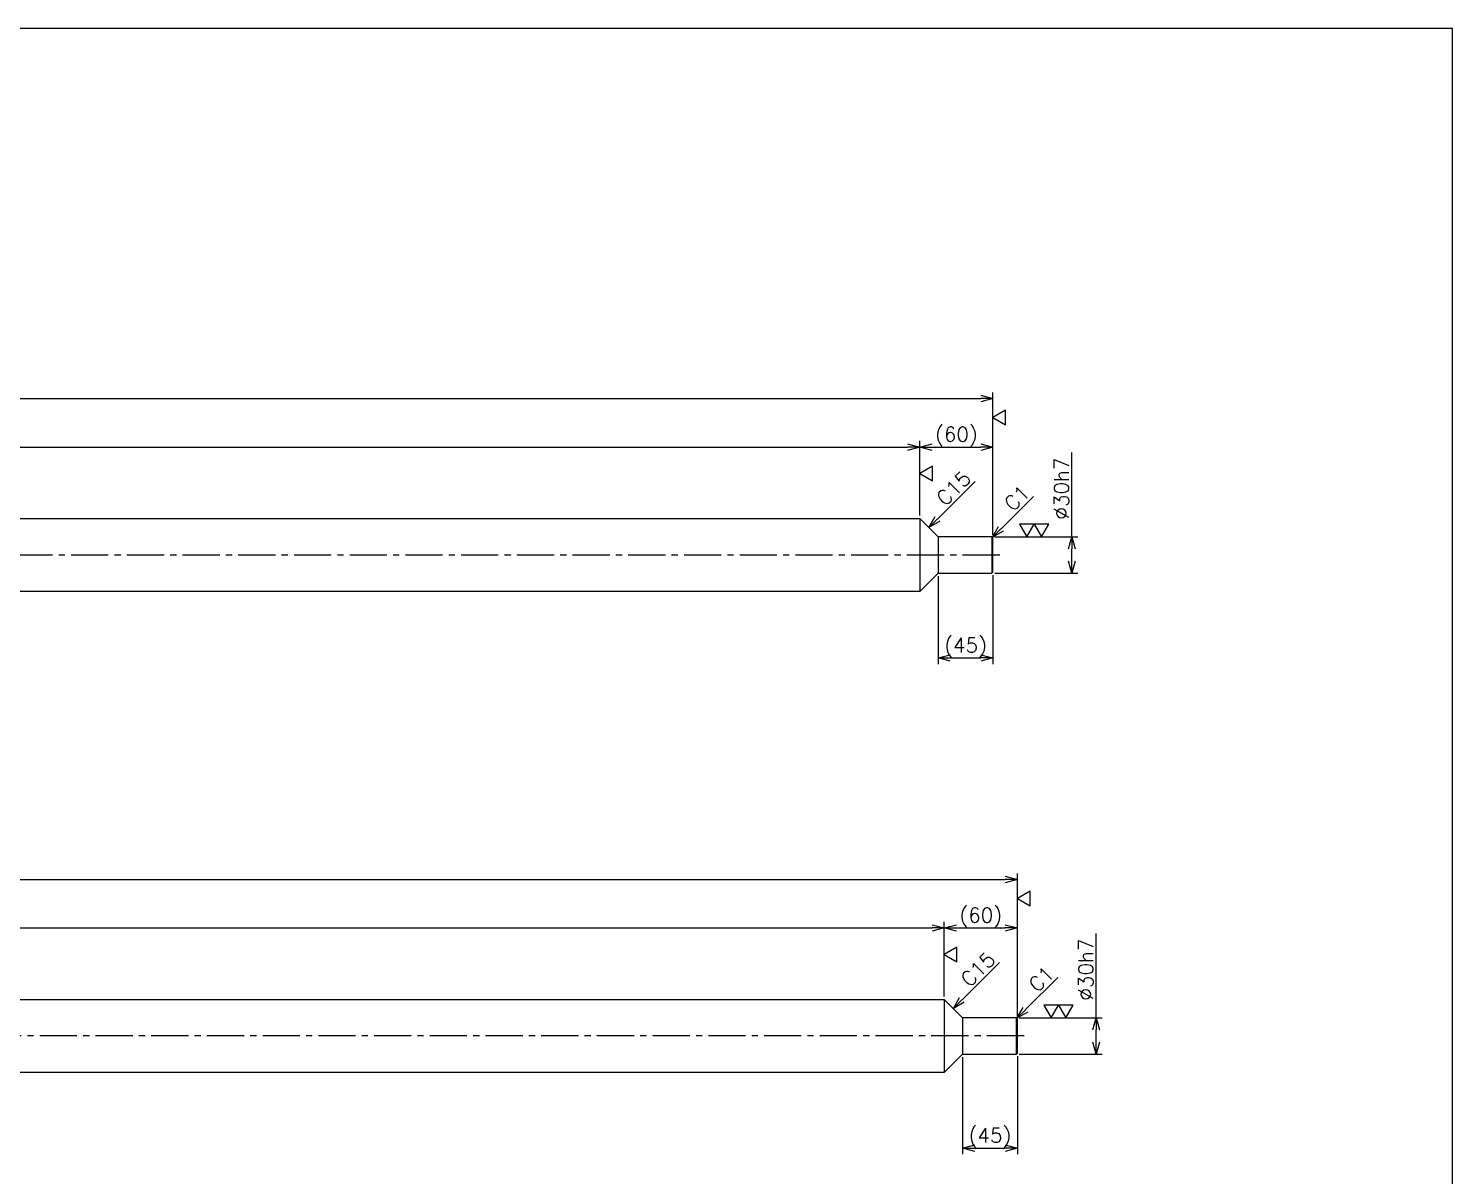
# Model space of a CAD drawing. Header units: millimetres. Extents: x 0 to 7488, y -19 to 4184.
# Drawn here: x 5536 to 6704, y 3046 to 3987 of the extents above; entities that cross this region are included whole.
import ezdxf

# ---------------------------------------------------------------- set-up
doc = ezdxf.new("R2010")
doc.units = ezdxf.units.MM
doc.header["$LTSCALE"] = 1.6
doc.header["$PDMODE"] = 99
doc.header["$PDSIZE"] = 1
doc.linetypes.add('CENTER2', pattern=[28.575, 19.05, -3.175, 3.175, -3.175])
doc.layers.add('05_CENTER', color=4, linetype='CENTER2', lineweight=13)
doc.layers.add('08_DIM', color=3, linetype='Continuous', lineweight=13)
doc.styles.add('KSS_TXT', font='txt.shx', dxfattribs={"bigfont": 'extfont2.shx'})
doc.dimstyles.new('KSS_DIM', dxfattribs={"dimscale": 4, "dimtxt": 3, "dimasz": 2.5, "dimexe": 1.25, "dimexo": 0.625, "dimtad": 1, "dimdsep": 46, "dimtxsty": 'KSS_TXT', "dimblk": 'OPEN30', "dimcen": 0, "dimazin": 2, "dimtfac": 0.75, "dimtmove": 0, "dimatfit": 3, "dimldrblk": 'OPEN30', "dimfxl": 1.25, "dimtolj": 1, "dimarcsym": 0})

# ---------------------------------------------------------------- blocks, each defined once
blk = doc.blocks.new('_Open30')
at = {"color": 0, "linetype": 'ByBlock', "lineweight": -2}
for p, q in [((-1, 0.27), (0, 0)), ((0, 0), (-1, -0.27)), ((0, 0), (-1, 0))]:
    blk.add_line(p, q, dxfattribs=at)
blk = doc.blocks.new('*D372')
at = {"layer": '08_DIM', "color": 0, "lineweight": -2, "transparency": 16777216}
for p, q in [((6347.1, 3144), (6347.1, 3063.5)), ((6302.1, 3143), (6302.1, 3063.5)), ((6312.1, 3068.5), (6337.1, 3068.5))]:
    blk.add_line(p, q, dxfattribs=at)
at = {"layer": 'Defpoints', "color": 0, "transparency": 16777216}
for p in [(6302.1, 3145.5), (6347.1, 3146.5), (6347.1, 3068.5)]:
    blk.add_point(p, dxfattribs=at)
at = {"layer": '08_DIM', "color": 0, "lineweight": -2, "transparency": 16777216, "xscale": 10, "yscale": 10, "zscale": 10, "rotation": 180}
blk.add_blockref('_Open30', (6302.1, 3068.5), dxfattribs=at)
at = {"layer": '08_DIM', "color": 0, "lineweight": -2, "transparency": 16777216, "xscale": 10, "yscale": 10, "zscale": 10}
blk.add_blockref('_Open30', (6347.1, 3068.5), dxfattribs=at)
at = {"layer": '08_DIM', "color": 0, "transparency": 16777216, "insert": (6324.6, 3077), "char_height": 12, "attachment_point": 5, "style": 'KSS_TXT'}
blk.add_mtext('\\A1;(45)', dxfattribs=at)
blk = doc.blocks.new('*D373')
at = {"layer": '08_DIM', "color": 0, "lineweight": -2, "transparency": 16777216}
for p, q in [((6287.1, 3193), (6287.1, 3254.1)), ((6297.1, 3249.1), (6337.1, 3249.1)), ((6347.1, 3177), (6347.1, 3254.1))]:
    blk.add_line(p, q, dxfattribs=at)
at = {"layer": 'Defpoints', "color": 0, "transparency": 16777216}
for p in [(6347.1, 3249.1), (6287.1, 3190.5), (6347.1, 3174.5)]:
    blk.add_point(p, dxfattribs=at)
at = {"layer": '08_DIM', "color": 0, "lineweight": -2, "transparency": 16777216, "xscale": 10, "yscale": 10, "zscale": 10, "rotation": 180}
blk.add_blockref('_Open30', (6287.1, 3249.1), dxfattribs=at)
at = {"layer": '08_DIM', "color": 0, "lineweight": -2, "transparency": 16777216, "xscale": 10, "yscale": 10, "zscale": 10}
blk.add_blockref('_Open30', (6347.1, 3249.1), dxfattribs=at)
at = {"layer": '08_DIM', "color": 0, "transparency": 16777216, "insert": (6317.1, 3257.6), "char_height": 12, "attachment_point": 5, "style": 'KSS_TXT'}
blk.add_mtext('\\A1;(60)', dxfattribs=at)
blk = doc.blocks.new('*D374')
at = {"layer": '08_DIM', "color": 0, "lineweight": -2, "transparency": 16777216}
for p, q in [((6411.8, 3175.5), (6411.8, 3244.5)), ((6348.6, 3175.5), (6416.8, 3175.5)), ((6411.8, 3155.5), (6411.8, 3165.5)), ((6348.6, 3145.5), (6416.8, 3145.5))]:
    blk.add_line(p, q, dxfattribs=at)
at = {"layer": 'Defpoints', "color": 0, "transparency": 16777216}
for p in [(6346.1, 3175.5), (6411.8, 3175.5), (6346.1, 3145.5)]:
    blk.add_point(p, dxfattribs=at)
at = {"layer": '08_DIM', "color": 0, "lineweight": -2, "transparency": 16777216, "xscale": 10, "yscale": 10, "zscale": 10}
for p, rotation in [((6411.8, 3175.5), 90), ((6411.8, 3145.5), 270)]:
    blk.add_blockref('_Open30', p, dxfattribs=dict(at, rotation=rotation))
at = {"layer": '08_DIM', "color": 0, "transparency": 16777216, "insert": (6403.3, 3215), "char_height": 12, "attachment_point": 5, "rotation": 90, "style": 'KSS_TXT'}
blk.add_mtext('\\A1;%%C30h7', dxfattribs=at)
blk = doc.blocks.new('p1ba02')
for p, q in [((-1.5, 2.6), (1.5, 2.6)), ((0, 0), (-1.5, 2.6)), ((1.5, 2.6), (0, 0)), ((3, 0), (1.5, 2.6)), ((1.5, 2.6), (4.5, 2.6)), ((4.5, 2.6), (3, 0))]:
    blk.add_line(p, q)
blk = doc.blocks.new('p1ba01')
for p, q in [((0, 0), (-1.5, 2.6)), ((-1.5, 2.6), (1.5, 2.6)), ((1.5, 2.6), (0, 0))]:
    blk.add_line(p, q)
blk = doc.blocks.new('*D375')
at = {"layer": '08_DIM', "color": 0, "lineweight": -2, "transparency": 16777216}
blk.add_line((6301.7, 3190.1), (6332.5, 3220.9), dxfattribs=at)
at = {"layer": 'Defpoints', "color": 0, "transparency": 16777216}
for p in [(6332.2, 3220.6), (6332.2, 3220.6), (6294.6, 3183)]:
    blk.add_point(p, dxfattribs=at)
at = {"layer": '08_DIM', "color": 0, "lineweight": -2, "transparency": 16777216, "xscale": 10, "yscale": 10, "zscale": 10, "rotation": 225}
blk.add_blockref('_Open30', (6294.6, 3183), dxfattribs=at)
at = {"layer": '08_DIM', "color": 0, "transparency": 16777216, "insert": (6314.8, 3215.2), "char_height": 12, "attachment_point": 5, "rotation": 45, "style": 'KSS_TXT'}
blk.add_mtext('\\A1;C15', dxfattribs=at)
blk = doc.blocks.new('*D376')
at = {"layer": '08_DIM', "color": 0, "lineweight": -2, "transparency": 16777216}
blk.add_line((6353.7, 3182.1), (6380.3, 3208.6), dxfattribs=at)
at = {"layer": 'Defpoints', "color": 0, "transparency": 16777216}
for p in [(6384.2, 3212.6), (6384.2, 3212.6), (6346.6, 3175)]:
    blk.add_point(p, dxfattribs=at)
at = {"layer": '08_DIM', "color": 0, "lineweight": -2, "transparency": 16777216, "xscale": 10, "yscale": 10, "zscale": 10, "rotation": 225}
blk.add_blockref('_Open30', (6346.6, 3175), dxfattribs=at)
at = {"layer": '08_DIM', "color": 0, "transparency": 16777216, "insert": (6366.8, 3207.2), "char_height": 12, "attachment_point": 5, "rotation": 45, "style": 'KSS_TXT'}
blk.add_mtext('\\A1;C1', dxfattribs=at)
blk = doc.blocks.new('*D378')
at = {"layer": '08_DIM', "color": 0, "lineweight": -2, "transparency": 16777216}
for p, q in [((4195.1, 3177), (4195.1, 3293.8)), ((4205.1, 3288.8), (6337.1, 3288.8)), ((6347.1, 3177), (6347.1, 3293.8))]:
    blk.add_line(p, q, dxfattribs=at)
at = {"layer": 'Defpoints', "color": 0, "transparency": 16777216}
for p in [(6347.1, 3288.8), (4195.1, 3174.5), (6347.1, 3174.5)]:
    blk.add_point(p, dxfattribs=at)
at = {"layer": '08_DIM', "color": 0, "lineweight": -2, "transparency": 16777216, "xscale": 10, "yscale": 10, "zscale": 10, "rotation": 180}
blk.add_blockref('_Open30', (4195.1, 3288.8), dxfattribs=at)
at = {"layer": '08_DIM', "color": 0, "lineweight": -2, "transparency": 16777216, "xscale": 10, "yscale": 10, "zscale": 10}
blk.add_blockref('_Open30', (6347.1, 3288.8), dxfattribs=at)
at = {"layer": '08_DIM', "color": 0, "transparency": 16777216, "insert": (5271.1, 3297.3), "char_height": 12, "attachment_point": 5, "style": 'KSS_TXT'}
blk.add_mtext('\\A1;2152', dxfattribs=at)
blk = doc.blocks.new('*D383')
at = {"layer": '08_DIM', "color": 0, "lineweight": -2, "transparency": 16777216}
for p, q in [((4255.1, 3193), (4255.1, 3254.1)), ((4265.1, 3249.1), (6277.1, 3249.1)), ((6287.1, 3193), (6287.1, 3254.1))]:
    blk.add_line(p, q, dxfattribs=at)
at = {"layer": 'Defpoints', "color": 0, "transparency": 16777216}
for p in [(6287.1, 3249.1), (4255.1, 3190.5), (6287.1, 3190.5)]:
    blk.add_point(p, dxfattribs=at)
at = {"layer": '08_DIM', "color": 0, "lineweight": -2, "transparency": 16777216, "xscale": 10, "yscale": 10, "zscale": 10, "rotation": 180}
blk.add_blockref('_Open30', (4255.1, 3249.1), dxfattribs=at)
at = {"layer": '08_DIM', "color": 0, "lineweight": -2, "transparency": 16777216, "xscale": 10, "yscale": 10, "zscale": 10}
blk.add_blockref('_Open30', (6287.1, 3249.1), dxfattribs=at)
at = {"layer": '08_DIM', "color": 0, "transparency": 16777216, "insert": (5271.1, 3257.6), "char_height": 12, "attachment_point": 5, "style": 'KSS_TXT'}
blk.add_mtext('\\A1;2032', dxfattribs=at)
blk = doc.blocks.new('*D385')
at = {"layer": '08_DIM', "color": 0, "lineweight": -2, "transparency": 16777216}
for p, q in [((4215.1, 3571.6), (4215.1, 3688.4)), ((4225.1, 3683.4), (6317.1, 3683.4)), ((6327.1, 3571.6), (6327.1, 3688.4))]:
    blk.add_line(p, q, dxfattribs=at)
at = {"layer": 'Defpoints', "color": 0, "transparency": 16777216}
for p in [(6327.1, 3683.4), (4215.1, 3569.1), (6327.1, 3569.1)]:
    blk.add_point(p, dxfattribs=at)
at = {"layer": '08_DIM', "color": 0, "lineweight": -2, "transparency": 16777216, "xscale": 10, "yscale": 10, "zscale": 10, "rotation": 180}
blk.add_blockref('_Open30', (4215.1, 3683.4), dxfattribs=at)
at = {"layer": '08_DIM', "color": 0, "lineweight": -2, "transparency": 16777216, "xscale": 10, "yscale": 10, "zscale": 10}
blk.add_blockref('_Open30', (6327.1, 3683.4), dxfattribs=at)
at = {"layer": '08_DIM', "color": 0, "transparency": 16777216, "insert": (5271.1, 3691.9), "char_height": 12, "attachment_point": 5, "style": 'KSS_TXT'}
blk.add_mtext('\\A1;2112', dxfattribs=at)
blk = doc.blocks.new('*D390')
at = {"layer": '08_DIM', "color": 0, "lineweight": -2, "transparency": 16777216}
for p, q in [((4275.1, 3587.6), (4275.1, 3648.6)), ((6267.1, 3587.6), (6267.1, 3648.6)), ((4285.1, 3643.6), (6257.1, 3643.6))]:
    blk.add_line(p, q, dxfattribs=at)
at = {"layer": 'Defpoints', "color": 0, "transparency": 16777216}
for p in [(6267.1, 3643.6), (4275.1, 3585.1), (6267.1, 3585.1)]:
    blk.add_point(p, dxfattribs=at)
at = {"layer": '08_DIM', "color": 0, "lineweight": -2, "transparency": 16777216, "xscale": 10, "yscale": 10, "zscale": 10, "rotation": 180}
blk.add_blockref('_Open30', (4275.1, 3643.6), dxfattribs=at)
at = {"layer": '08_DIM', "color": 0, "lineweight": -2, "transparency": 16777216, "xscale": 10, "yscale": 10, "zscale": 10}
blk.add_blockref('_Open30', (6267.1, 3643.6), dxfattribs=at)
at = {"layer": '08_DIM', "color": 0, "transparency": 16777216, "insert": (5271.1, 3652.1), "char_height": 12, "attachment_point": 5, "style": 'KSS_TXT'}
blk.add_mtext('\\A1;1992', dxfattribs=at)
blk = doc.blocks.new('*D391')
at = {"layer": '08_DIM', "color": 0, "lineweight": -2, "transparency": 16777216}
for p, q in [((6267.1, 3587.6), (6267.1, 3648.6)), ((6327.1, 3571.6), (6327.1, 3648.6)), ((6277.1, 3643.6), (6317.1, 3643.6))]:
    blk.add_line(p, q, dxfattribs=at)
at = {"layer": 'Defpoints', "color": 0, "transparency": 16777216}
for p in [(6327.1, 3643.6), (6267.1, 3585.1), (6327.1, 3569.1)]:
    blk.add_point(p, dxfattribs=at)
at = {"layer": '08_DIM', "color": 0, "lineweight": -2, "transparency": 16777216, "xscale": 10, "yscale": 10, "zscale": 10, "rotation": 180}
blk.add_blockref('_Open30', (6267.1, 3643.6), dxfattribs=at)
at = {"layer": '08_DIM', "color": 0, "lineweight": -2, "transparency": 16777216, "xscale": 10, "yscale": 10, "zscale": 10}
blk.add_blockref('_Open30', (6327.1, 3643.6), dxfattribs=at)
at = {"layer": '08_DIM', "color": 0, "transparency": 16777216, "insert": (6297.1, 3652.1), "char_height": 12, "attachment_point": 5, "style": 'KSS_TXT'}
blk.add_mtext('\\A1;(60)', dxfattribs=at)
blk = doc.blocks.new('*D392')
at = {"layer": '08_DIM', "color": 0, "lineweight": -2, "transparency": 16777216}
for p, q in [((6391.8, 3570.1), (6391.8, 3639.1)), ((6328.6, 3570.1), (6396.8, 3570.1)), ((6391.8, 3550.1), (6391.8, 3560.1)), ((6328.6, 3540.1), (6396.8, 3540.1))]:
    blk.add_line(p, q, dxfattribs=at)
at = {"layer": 'Defpoints', "color": 0, "transparency": 16777216}
for p in [(6326.1, 3570.1), (6391.8, 3570.1), (6326.1, 3540.1)]:
    blk.add_point(p, dxfattribs=at)
at = {"layer": '08_DIM', "color": 0, "lineweight": -2, "transparency": 16777216, "xscale": 10, "yscale": 10, "zscale": 10}
for p, rotation in [((6391.8, 3570.1), 90), ((6391.8, 3540.1), 270)]:
    blk.add_blockref('_Open30', p, dxfattribs=dict(at, rotation=rotation))
at = {"layer": '08_DIM', "color": 0, "transparency": 16777216, "insert": (6383.3, 3609.6), "char_height": 12, "attachment_point": 5, "rotation": 90, "style": 'KSS_TXT'}
blk.add_mtext('\\A1;%%C30h7', dxfattribs=at)
blk = doc.blocks.new('*D393')
at = {"layer": '08_DIM', "color": 0, "lineweight": -2, "transparency": 16777216}
blk.add_line((6281.7, 3584.6), (6312.5, 3615.4), dxfattribs=at)
at = {"layer": 'Defpoints', "color": 0, "transparency": 16777216}
for p in [(6312.2, 3615.2), (6312.2, 3615.2), (6274.6, 3577.6)]:
    blk.add_point(p, dxfattribs=at)
at = {"layer": '08_DIM', "color": 0, "lineweight": -2, "transparency": 16777216, "xscale": 10, "yscale": 10, "zscale": 10, "rotation": 225}
blk.add_blockref('_Open30', (6274.6, 3577.6), dxfattribs=at)
at = {"layer": '08_DIM', "color": 0, "transparency": 16777216, "insert": (6294.8, 3609.8), "char_height": 12, "attachment_point": 5, "rotation": 45, "style": 'KSS_TXT'}
blk.add_mtext('\\A1;C15', dxfattribs=at)
blk = doc.blocks.new('*D394')
at = {"layer": '08_DIM', "color": 0, "lineweight": -2, "transparency": 16777216}
blk.add_line((6333.7, 3576.6), (6360.3, 3603.2), dxfattribs=at)
at = {"layer": 'Defpoints', "color": 0, "transparency": 16777216}
for p in [(6364.2, 3607.2), (6364.2, 3607.2), (6326.6, 3569.6)]:
    blk.add_point(p, dxfattribs=at)
at = {"layer": '08_DIM', "color": 0, "lineweight": -2, "transparency": 16777216, "xscale": 10, "yscale": 10, "zscale": 10, "rotation": 225}
blk.add_blockref('_Open30', (6326.6, 3569.6), dxfattribs=at)
at = {"layer": '08_DIM', "color": 0, "transparency": 16777216, "insert": (6346.8, 3601.8), "char_height": 12, "attachment_point": 5, "rotation": 45, "style": 'KSS_TXT'}
blk.add_mtext('\\A1;C1', dxfattribs=at)
blk = doc.blocks.new('*D396')
at = {"layer": '08_DIM', "color": 0, "lineweight": -2, "transparency": 16777216}
for p, q in [((6282.1, 3537.6), (6282.1, 3465.6)), ((6327.1, 3538.6), (6327.1, 3465.6)), ((6292.1, 3470.6), (6317.1, 3470.6))]:
    blk.add_line(p, q, dxfattribs=at)
at = {"layer": 'Defpoints', "color": 0, "transparency": 16777216}
for p in [(6327.1, 3541.1), (6282.1, 3540.1), (6327.1, 3470.6)]:
    blk.add_point(p, dxfattribs=at)
at = {"layer": '08_DIM', "color": 0, "lineweight": -2, "transparency": 16777216, "xscale": 10, "yscale": 10, "zscale": 10, "rotation": 180}
blk.add_blockref('_Open30', (6282.1, 3470.6), dxfattribs=at)
at = {"layer": '08_DIM', "color": 0, "lineweight": -2, "transparency": 16777216, "xscale": 10, "yscale": 10, "zscale": 10}
blk.add_blockref('_Open30', (6327.1, 3470.6), dxfattribs=at)
at = {"layer": '08_DIM', "color": 0, "transparency": 16777216, "insert": (6304.6, 3479.1), "char_height": 12, "attachment_point": 5, "style": 'KSS_TXT'}
blk.add_mtext('\\A1;(45)', dxfattribs=at)

msp = doc.modelspace()

# ---------------------------------------------------------------- linework, layer by layer
at = {"color": 0}
for p, q in [((6267.119, 3585.053), (6282.119, 3570.053)), ((6267.119, 3585.053), (6267.119, 3525.053)), ((6282.119, 3570.053), (6282.119, 3540.053)), ((6326.119, 3570.053), (6282.119, 3570.053)), ((6327.119, 3569.053), (6326.119, 3570.053)), ((6327.119, 3541.053), (6327.119, 3569.053)), ((6326.119, 3540.053), (6327.119, 3541.053)), ((6282.119, 3540.053), (6267.119, 3525.053)), ((6282.119, 3540.053), (6326.119, 3540.053)), ((6287.119, 3190.488), (6302.119, 3175.488)), ((6287.119, 3190.488), (6287.119, 3130.488)), ((6302.119, 3175.488), (6302.119, 3145.488)), ((6346.119, 3175.488), (6302.119, 3175.488)), ((6347.119, 3174.488), (6346.119, 3175.488)), ((6347.119, 3146.488), (6347.119, 3174.488)), ((6302.119, 3145.488), (6287.119, 3130.488)), ((6302.119, 3145.488), (6346.119, 3145.488)), ((6346.119, 3145.488), (6347.119, 3146.488))]:
    msp.add_line(p, q, dxfattribs=at)
for p, q in [((6326.119, 3570.053), (6326.119, 3540.053)), ((6346.119, 3175.488), (6346.119, 3145.488))]:
    msp.add_line(p, q)
for points in [[(4275.119, 3585.053), (6267.119, 3585.053)], [(6267.119, 3525.053), (4275.119, 3525.053)], [(4255.119, 3190.488), (6287.119, 3190.488)], [(6287.119, 3130.488), (4255.119, 3130.488)]]:
    msp.add_lwpolyline(points, dxfattribs=at)
at = {"layer": '05_CENTER'}
for p, q in [((6332.658, 3555.053), (4209.581, 3555.053)), ((6352.658, 3160.488), (4189.581, 3160.488))]:
    msp.add_line(p, q, dxfattribs=at)
at = {"layer": 'Defpoints'}
msp.add_lwpolyline([(3735.637, 2238.127), (6704.223, 2238.127), (6704.223, 3987.002), (3735.637, 3987.002)], close=True, dxfattribs=at)

# ---------------------------------------------------------------- block references
at = {"layer": '08_DIM', "xscale": -4, "yscale": 4, "zscale": 4, "rotation": 270}
for p in [(6327.119, 3667.789), (6267.119, 3621.966), (6347.119, 3273.225), (6287.119, 3227.401)]:
    msp.add_blockref('p1ba01', p, dxfattribs=at)
at = {"layer": '08_DIM', "xscale": -4, "yscale": 4, "zscale": 4}
for p in [(6366.93, 3570.053), (6386.93, 3175.488)]:
    msp.add_blockref('p1ba02', p, dxfattribs=at)

# ---------------------------------------------------------------- dimensions: what is measured, and where the dimension line sits
at = {"layer": '08_DIM'}
for base, p1, p2, override, picture, middle in [((6327.119, 3683.371), (4215.119, 3569.053), (6327.119, 3569.053), {"dimarcsym": 1}, '*D385', (5271.119, 3691.871)), ((6267.119, 3643.641), (4275.119, 3585.053), (6267.119, 3585.053), {"dimarcsym": 1}, '*D390', (5271.119, 3652.141)), ((6347.119, 3288.806), (4195.119, 3174.488), (6347.119, 3174.488), {"dimscale": 4, "dimarcsym": 1}, '*D378', (5271.119, 3297.306)), ((6287.119, 3249.077), (4255.119, 3190.488), (6287.119, 3190.488), {"dimarcsym": 1}, '*D383', (5271.119, 3257.577))]:
    dim = msp.add_linear_dim(base=base, p1=p1, p2=p2, dimstyle='KSS_DIM', override=override, dxfattribs=at)
    dim.commit()
    dim.dimension.update_dxf_attribs({"geometry": picture, "text_midpoint": middle})
for base, p1, p2, angle, text, picture, middle in [((6327.119, 3643.641), (6267.119, 3585.053), (6327.119, 3569.053), 180, '(<>)', '*D391', (6297.119, 3652.141)), ((6391.754, 3570.053), (6326.119, 3540.053), (6326.119, 3570.053), 90, '%%C<>h7', '*D392', (6383.254, 3609.553)), ((6327.119, 3470.62), (6282.119, 3540.053), (6327.119, 3541.053), 180, '(<>)', '*D396', (6304.619, 3479.12)), ((6347.119, 3249.077), (6287.119, 3190.488), (6347.119, 3174.488), 180, '(<>)', '*D373', (6317.119, 3257.577)), ((6411.754, 3175.488), (6346.119, 3145.488), (6346.119, 3175.488), 90, '%%C<>h7', '*D374', (6403.254, 3214.988)), ((6347.119, 3068.525), (6302.119, 3145.488), (6347.119, 3146.488), 180, '(<>)', '*D372', (6324.619, 3077.025))]:
    dim = msp.add_linear_dim(base=base, p1=p1, p2=p2, angle=angle, text=text, dimstyle='KSS_DIM', override={"dimarcsym": 1}, dxfattribs=at)
    dim.commit()
    dim.dimension.update_dxf_attribs({"geometry": picture, "text_midpoint": middle})
for base, p1, p2, text, picture, middle in [((6312.227, 3615.161), (6274.619, 3577.553), (6312.227, 3615.161), 'C15', '*D393', (6300.848, 3603.781)), ((6364.227, 3607.161), (6326.619, 3569.553), (6364.227, 3607.161), 'C1', '*D394', (6352.848, 3595.781)), ((6332.227, 3220.596), (6294.619, 3182.988), (6332.227, 3220.596), 'C15', '*D375', (6320.848, 3209.217)), ((6384.227, 3212.596), (6346.619, 3174.988), (6384.227, 3212.596), 'C1', '*D376', (6372.848, 3201.217))]:
    dim = msp.add_linear_dim(base=base, p1=p1, p2=p2, angle=45, text=text, dimstyle='KSS_DIM', override={"dimse1": 1, "dimse2": 1, "dimsd2": 1, "dimarcsym": 1}, dxfattribs=at)
    dim.commit()
    dim.dimension.update_dxf_attribs({"geometry": picture, "text_midpoint": middle, "dimtype": 161})

doc.saveas('drawing.dxf')
